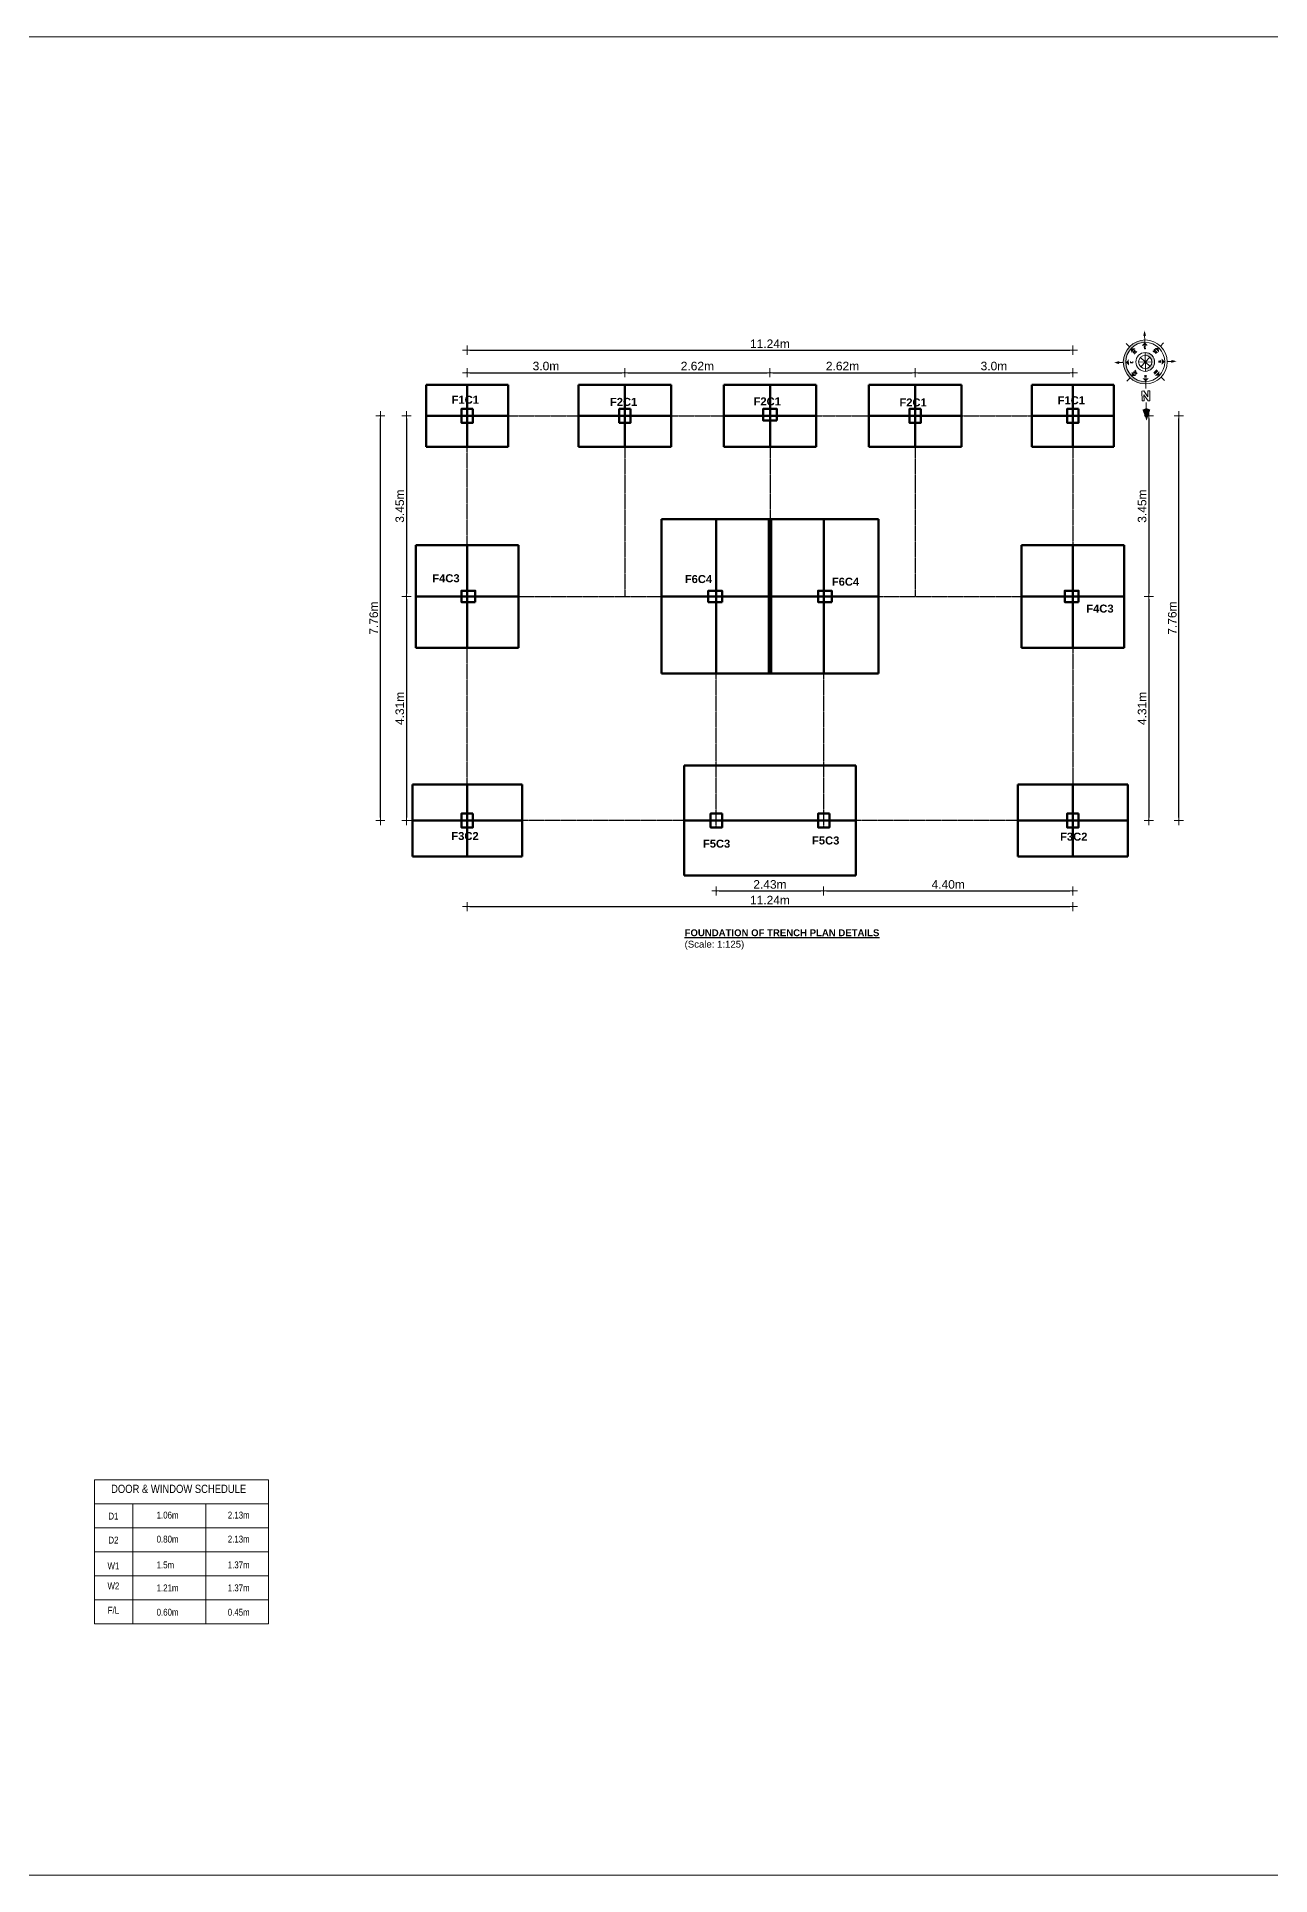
# Model space of a CAD drawing. Header units: inches. Extents: x -4010 to 92088, y -38563 to -1318.
# Drawn here: x 32694 to 33774, y -17502 to -15893 of the extents above; entities that cross this region are included whole.
import ezdxf
from ezdxf.enums import TextEntityAlignment as Align

# ---------------------------------------------------------------- set-up
doc = ezdxf.new("R2010")
doc.units = ezdxf.units.IN
doc.header["$MEASUREMENT"] = 0
doc.header["$PDMODE"] = 99
doc.linetypes.add('CENTER', pattern=[2, 1.25, -0.25, 0.25, -0.25])
for name, color, linetype, lineweight in [('1-FOUNDATION DIM', 31, 'Continuous', 5), ('Co', 22, 'Continuous', 30), ('Column', 2, 'Continuous', 50), ('DIM', 7, 'Continuous', 15)]:
    doc.layers.add(name, color=color, linetype=linetype, lineweight=lineweight)
doc.layers.add('Brick wall', color=3, linetype='Continuous')
doc.layers.add('TEX', color=7, linetype='Continuous')
doc.layers.add('C. LINE', color=7, linetype='CENTER', lineweight=25, true_color=0xababab)
doc.styles.add('ARIAL', font='arial.ttf')
doc.styles.add('CAPTION', font='GOTHIC.TTF', dxfattribs={"height": 100})
doc.styles.add('ROMANS', font='romans')
doc.styles.get("Standard").update_dxf_attribs({"font": 'ARIALN.TTF'})
doc.dimstyles.new('3-8', dxfattribs={"dimscale": 1.25, "dimtxt": 6, "dimasz": 2, "dimexe": 0.18, "dimexo": 6, "dimgap": 0, "dimtad": 0, "dimdec": 0, "dimzin": 3, "dimdsep": 46, "dimlunit": 3, "dimtxsty": 'ARIAL', "dimblk": 'DD', "dimcen": 1, "dimse1": 1, "dimse2": 1, "dimclrd": 256, "dimclrt": 256, "dimadec": 0, "dimazin": 0, "dimtfac": 0.5, "dimtdec": 0, "dimtmove": 2, "dimatfit": 0, "dimfxl": 0.18, "dimtvp": 0.75, "dimfrac": 1, "dimtolj": 1, "dimtzin": 0, "dimarcsym": 0})

# ---------------------------------------------------------------- blocks, each defined once
blk = doc.blocks.new('Anno_North_J_Metric')
at = {"linetype": 'ByBlock', "lineweight": -2}
h = blk.add_hatch(color=0, dxfattribs=at)
h.paths.add_polyline_path([(-4.17, 0), (-4.68, 0, 1), (4.68, 0), (4.17, 0, -1)])
h.paths.add_polyline_path([(1.41, 0), (2, 0, 1), (-2, 0), (-1.41, 0, -1)])
at = {"color": 0, "linetype": 'ByBlock', "lineweight": -2}
for p, q in [((-3.31, 3.31), (-4.01, 4.01)), ((0, 4.68), (0, 5.67)), ((3.31, 3.31), (4.01, 4.01)), ((-4.68, 0), (-5.67, 0)), ((-4.68, 0), (-4.17, 0)), ((-1.41, 0), (-2, 0)), ((-1.41, 0), (1.41, 0)), ((1.41, 0), (-1.41, 0)), ((-1, 1), (1, -1)), ((-1, -1), (1, 1)), ((1, -1), (-1, 1)), ((1, 1), (-1, -1)), ((0, 1.41), (0, -1.41)), ((0, -1.41), (0, 1.41)), ((1.41, 0), (2, 0)), ((4.68, 0), (4.17, 0)), ((4.68, 0), (5.67, 0)), ((6.17, 0.4), (6.17, 0.82)), ((6.17, 0.82), (8.27, 0.82)), ((7.43, 0.4), (6.17, 0.4)), ((6.17, -0.44), (7.43, 0.4)), ((8.27, 0.4), (7.01, -0.44)), ((8.27, 0.82), (8.27, 0.4)), ((8.67, 0), (9.83, 0)), ((-3.31, -3.31), (-4.01, -4.01)), ((3.31, -3.31), (4.01, -4.01)), ((6.17, -0.86), (6.17, -0.44)), ((8.27, -0.86), (6.17, -0.86)), ((7.01, -0.44), (8.27, -0.44)), ((8.27, -0.44), (8.27, -0.86)), ((0, -4.68), (0, -5.67))]:
    blk.add_line(p, q, dxfattribs=at)
for radius in [4.68, 4.17, 2, 1.41]:
    blk.add_circle((0, 0), radius, dxfattribs=at)
for points in [[(0, 4.17), (0.67, 3.5), (-0.67, 3.5)], [(-0.33, 5.5), (0, 5.67), (0, 6.67)], [(0, 6.67), (0.33, 5.5), (0, 5.67)], [(-6.67, 0), (-5.5, 0.33), (-5.67, 0)], [(-5.5, -0.33), (-5.67, 0), (-6.67, 0)], [(-4.17, 0), (-3.5, 0.67), (-3.5, -0.67)], [(-2.95, 2.95), (-2, 2.95), (-2.95, 2)], [(2.95, 2.95), (2.95, 2), (2, 2.95)], [(4.17, 0), (3.5, -0.67), (3.5, 0.67)], [(12.5, 0), (10.17, 0.83), (9.83, 0)], [(9.83, 0), (10.17, -0.83), (12.5, 0)], [(-2.95, -2.95), (-2.95, -2), (-2, -2.95)], [(0, -4.17), (-0.67, -3.5), (0.67, -3.5)], [(2.95, -2.95), (2, -2.95), (2.95, -2)], [(0, -6.67), (-0.33, -5.5), (0, -5.67)], [(0.33, -5.5), (0, -5.67), (0, -6.67)]]:
    blk.add_solid(points, dxfattribs=at)
at = {"color": 0, "linetype": 'ByBlock', "lineweight": -2, "style": 'ROMANS'}
for s, rotation, p in [('S', 270, (-3.33, 0)), ('SW', 45, (-2, 2)), ('NW', 315, (2, 2)), ('N', 270, (2.83, 0)), ('SE', 135, (-2, -2)), ('E', 180, (0, -2.67)), ('NE', 225, (2, -2))]:
    blk.add_text(s, height=0.5, rotation=rotation, dxfattribs=at).set_placement(p, align=Align.CENTER)
blk.add_text('W', height=0.5, dxfattribs=at).set_placement((0, 2.83), align=Align.CENTER)
blk = doc.blocks.new('DD')
for p, q in [((-1.6, 0), (1.6, 0)), ((0, 1.6), (0, -1.6))]:
    blk.add_line(p, q)
at = {"const_width": 0.3}
blk.add_lwpolyline([(-0.15, 0, 1), (0.15, 0, 1)], format="xyb", close=True, dxfattribs=at)
blk = doc.blocks.new('*D488')
at = {"layer": '1-FOUNDATION DIM', "lineweight": -2}
blk.add_line((33073.2, -16654.4), (33598.2, -16654.4), dxfattribs=at)
at = {"layer": 'Defpoints', "color": 0}
for p in [(33070.7, -16566.6), (33600.7, -16566.6), (33600.7, -16654.4)]:
    blk.add_point(p, dxfattribs=at)
at = {"layer": '1-FOUNDATION DIM', "lineweight": -2, "xscale": 2.5, "yscale": 2.5, "zscale": 2.5, "rotation": 180}
blk.add_blockref('DD', (33070.7, -16654.4), dxfattribs=at)
at = {"layer": '1-FOUNDATION DIM', "lineweight": -2, "xscale": 2.5, "yscale": 2.5, "zscale": 2.5}
blk.add_blockref('DD', (33600.7, -16654.4), dxfattribs=at)
at = {"layer": '1-FOUNDATION DIM', "insert": (33335.7, -16648.7), "char_height": 7.5, "attachment_point": 5, "style": 'ARIAL'}
blk.add_mtext('\\A1;11.24m', dxfattribs=at)
blk = doc.blocks.new('*D489')
at = {"layer": '1-FOUNDATION DIM', "lineweight": -2}
blk.add_line((33385.2, -16640.7), (33598.2, -16640.7), dxfattribs=at)
at = {"layer": 'Defpoints', "color": 0}
for p in [(33382.7, -16573.7), (33600.7, -16573.7), (33600.7, -16640.7)]:
    blk.add_point(p, dxfattribs=at)
at = {"layer": '1-FOUNDATION DIM', "lineweight": -2, "xscale": 2.5, "yscale": 2.5, "zscale": 2.5, "rotation": 180}
blk.add_blockref('DD', (33382.7, -16640.7), dxfattribs=at)
at = {"layer": '1-FOUNDATION DIM', "lineweight": -2, "xscale": 2.5, "yscale": 2.5, "zscale": 2.5}
blk.add_blockref('DD', (33600.7, -16640.7), dxfattribs=at)
at = {"layer": '1-FOUNDATION DIM', "insert": (33491.7, -16635), "char_height": 7.5, "attachment_point": 5, "style": 'ARIAL'}
blk.add_mtext('\\A1;4.40m', dxfattribs=at)
blk = doc.blocks.new('*D490')
at = {"layer": '1-FOUNDATION DIM', "lineweight": -2}
blk.add_line((33291.2, -16640.7), (33380.2, -16640.7), dxfattribs=at)
at = {"layer": 'Defpoints', "color": 0}
for p in [(33288.7, -16617.6), (33382.7, -16617.6), (33382.7, -16640.7)]:
    blk.add_point(p, dxfattribs=at)
at = {"layer": '1-FOUNDATION DIM', "lineweight": -2, "xscale": 2.5, "yscale": 2.5, "zscale": 2.5, "rotation": 180}
blk.add_blockref('DD', (33288.7, -16640.7), dxfattribs=at)
at = {"layer": '1-FOUNDATION DIM', "lineweight": -2, "xscale": 2.5, "yscale": 2.5, "zscale": 2.5}
blk.add_blockref('DD', (33382.7, -16640.7), dxfattribs=at)
at = {"layer": '1-FOUNDATION DIM', "insert": (33335.7, -16635), "char_height": 7.5, "attachment_point": 5, "style": 'ARIAL'}
blk.add_mtext('\\A1;2.43m', dxfattribs=at)
blk = doc.blocks.new('*D491')
at = {"layer": '1-FOUNDATION DIM', "lineweight": -2}
blk.add_line((33073.2, -16187.3), (33206.2, -16187.3), dxfattribs=at)
at = {"layer": 'Defpoints', "color": 0}
for p in [(33208.7, -16187.3), (33070.7, -16232.6), (33208.7, -16232.6)]:
    blk.add_point(p, dxfattribs=at)
at = {"layer": '1-FOUNDATION DIM', "lineweight": -2, "xscale": 2.5, "yscale": 2.5, "zscale": 2.5, "rotation": 180}
blk.add_blockref('DD', (33070.7, -16187.3), dxfattribs=at)
at = {"layer": '1-FOUNDATION DIM', "lineweight": -2, "xscale": 2.5, "yscale": 2.5, "zscale": 2.5}
blk.add_blockref('DD', (33208.7, -16187.3), dxfattribs=at)
at = {"layer": '1-FOUNDATION DIM', "insert": (33139.7, -16181.5), "char_height": 7.5, "attachment_point": 5, "style": 'ARIAL'}
blk.add_mtext('\\A1;3.0m', dxfattribs=at)
blk = doc.blocks.new('*D492')
at = {"layer": '1-FOUNDATION DIM', "lineweight": -2}
blk.add_line((33211.2, -16187.3), (33333.2, -16187.3), dxfattribs=at)
at = {"layer": 'Defpoints', "color": 0}
for p in [(33335.7, -16187.3), (33208.7, -16232.6), (33335.7, -16232.6)]:
    blk.add_point(p, dxfattribs=at)
at = {"layer": '1-FOUNDATION DIM', "lineweight": -2, "xscale": 2.5, "yscale": 2.5, "zscale": 2.5, "rotation": 180}
blk.add_blockref('DD', (33208.7, -16187.3), dxfattribs=at)
at = {"layer": '1-FOUNDATION DIM', "lineweight": -2, "xscale": 2.5, "yscale": 2.5, "zscale": 2.5}
blk.add_blockref('DD', (33335.7, -16187.3), dxfattribs=at)
at = {"layer": '1-FOUNDATION DIM', "insert": (33272.2, -16181.5), "char_height": 7.5, "attachment_point": 5, "style": 'ARIAL'}
blk.add_mtext('\\A1;2.62m', dxfattribs=at)
blk = doc.blocks.new('*D493')
at = {"layer": '1-FOUNDATION DIM', "lineweight": -2}
blk.add_line((33338.2, -16187.3), (33460.2, -16187.3), dxfattribs=at)
at = {"layer": 'Defpoints', "color": 0}
for p in [(33462.7, -16187.3), (33335.7, -16232.6), (33462.7, -16232.6)]:
    blk.add_point(p, dxfattribs=at)
at = {"layer": '1-FOUNDATION DIM', "lineweight": -2, "xscale": 2.5, "yscale": 2.5, "zscale": 2.5, "rotation": 180}
blk.add_blockref('DD', (33335.7, -16187.3), dxfattribs=at)
at = {"layer": '1-FOUNDATION DIM', "lineweight": -2, "xscale": 2.5, "yscale": 2.5, "zscale": 2.5}
blk.add_blockref('DD', (33462.7, -16187.3), dxfattribs=at)
at = {"layer": '1-FOUNDATION DIM', "insert": (33399.2, -16181.5), "char_height": 7.5, "attachment_point": 5, "style": 'ARIAL'}
blk.add_mtext('\\A1;2.62m', dxfattribs=at)
blk = doc.blocks.new('*D494')
at = {"layer": '1-FOUNDATION DIM', "lineweight": -2}
blk.add_line((33465.2, -16187.3), (33598.2, -16187.3), dxfattribs=at)
at = {"layer": 'Defpoints', "color": 0}
for p in [(33600.7, -16187.3), (33462.7, -16232.6), (33600.7, -16232.6)]:
    blk.add_point(p, dxfattribs=at)
at = {"layer": '1-FOUNDATION DIM', "lineweight": -2, "xscale": 2.5, "yscale": 2.5, "zscale": 2.5, "rotation": 180}
blk.add_blockref('DD', (33462.7, -16187.3), dxfattribs=at)
at = {"layer": '1-FOUNDATION DIM', "lineweight": -2, "xscale": 2.5, "yscale": 2.5, "zscale": 2.5}
blk.add_blockref('DD', (33600.7, -16187.3), dxfattribs=at)
at = {"layer": '1-FOUNDATION DIM', "insert": (33531.7, -16181.5), "char_height": 7.5, "attachment_point": 5, "style": 'ARIAL'}
blk.add_mtext('\\A1;3.0m', dxfattribs=at)
blk = doc.blocks.new('*D495')
at = {"layer": '1-FOUNDATION DIM', "lineweight": -2}
blk.add_line((33073.2, -16167.6), (33598.2, -16167.6), dxfattribs=at)
at = {"layer": 'Defpoints', "color": 0}
for p in [(33600.7, -16167.6), (33070.7, -16232.6), (33600.7, -16232.6)]:
    blk.add_point(p, dxfattribs=at)
at = {"layer": '1-FOUNDATION DIM', "lineweight": -2, "xscale": 2.5, "yscale": 2.5, "zscale": 2.5, "rotation": 180}
blk.add_blockref('DD', (33070.7, -16167.6), dxfattribs=at)
at = {"layer": '1-FOUNDATION DIM', "lineweight": -2, "xscale": 2.5, "yscale": 2.5, "zscale": 2.5}
blk.add_blockref('DD', (33600.7, -16167.6), dxfattribs=at)
at = {"layer": '1-FOUNDATION DIM', "insert": (33335.7, -16162), "char_height": 7.5, "attachment_point": 5, "style": 'ARIAL'}
blk.add_mtext('\\A1;11.24m', dxfattribs=at)
blk = doc.blocks.new('*D496')
at = {"layer": '1-FOUNDATION DIM', "lineweight": -2}
blk.add_line((33017.6, -16227.5), (33017.6, -16380.5), dxfattribs=at)
at = {"layer": 'Defpoints', "color": 0}
for p in [(33085.5, -16225), (33017.6, -16383), (33085.5, -16383)]:
    blk.add_point(p, dxfattribs=at)
at = {"layer": '1-FOUNDATION DIM', "lineweight": -2, "xscale": 2.5, "yscale": 2.5, "zscale": 2.5}
for p, rotation in [((33017.6, -16225), 90), ((33017.6, -16383), 270)]:
    blk.add_blockref('DD', p, dxfattribs=dict(at, rotation=rotation))
at = {"layer": '1-FOUNDATION DIM', "insert": (33011.8, -16304), "char_height": 7.5, "attachment_point": 5, "rotation": 90, "style": 'ARIAL'}
blk.add_mtext('\\A1;3.45m', dxfattribs=at)
blk = doc.blocks.new('*D497')
at = {"layer": '1-FOUNDATION DIM', "lineweight": -2}
blk.add_line((33017.6, -16385.5), (33017.6, -16576.5), dxfattribs=at)
at = {"layer": 'Defpoints', "color": 0}
for p in [(33085.5, -16383), (33017.6, -16579), (33085.5, -16579)]:
    blk.add_point(p, dxfattribs=at)
at = {"layer": '1-FOUNDATION DIM', "lineweight": -2, "xscale": 2.5, "yscale": 2.5, "zscale": 2.5}
for p, rotation in [((33017.6, -16383), 90), ((33017.6, -16579), 270)]:
    blk.add_blockref('DD', p, dxfattribs=dict(at, rotation=rotation))
at = {"layer": '1-FOUNDATION DIM', "insert": (33011.8, -16481), "char_height": 7.5, "attachment_point": 5, "rotation": 90, "style": 'ARIAL'}
blk.add_mtext('\\A1;4.31m', dxfattribs=at)
blk = doc.blocks.new('*D498')
at = {"layer": '1-FOUNDATION DIM', "lineweight": -2}
blk.add_line((32994.8, -16576.5), (32994.8, -16227.5), dxfattribs=at)
at = {"layer": 'Defpoints', "color": 0}
for p in [(32994.8, -16225), (33085.5, -16225), (33085.5, -16579)]:
    blk.add_point(p, dxfattribs=at)
at = {"layer": '1-FOUNDATION DIM', "lineweight": -2, "xscale": 2.5, "yscale": 2.5, "zscale": 2.5}
for p, rotation in [((32994.8, -16225), 90), ((32994.8, -16579), 270)]:
    blk.add_blockref('DD', p, dxfattribs=dict(at, rotation=rotation))
at = {"layer": '1-FOUNDATION DIM', "insert": (32989, -16402), "char_height": 7.5, "attachment_point": 5, "rotation": 90, "style": 'ARIAL'}
blk.add_mtext('\\A1;7.76m', dxfattribs=at)
blk = doc.blocks.new('*D499')
at = {"layer": '1-FOUNDATION DIM', "lineweight": -2}
blk.add_line((33667.2, -16227.5), (33667.2, -16380.5), dxfattribs=at)
at = {"layer": 'Defpoints', "color": 0}
for p in [(33594.7, -16225), (33594.7, -16383), (33667.2, -16383)]:
    blk.add_point(p, dxfattribs=at)
at = {"layer": '1-FOUNDATION DIM', "lineweight": -2, "xscale": 2.5, "yscale": 2.5, "zscale": 2.5}
for p, rotation in [((33667.2, -16225), 90), ((33667.2, -16383), 270)]:
    blk.add_blockref('DD', p, dxfattribs=dict(at, rotation=rotation))
at = {"layer": '1-FOUNDATION DIM', "insert": (33661.4, -16304), "char_height": 7.5, "attachment_point": 5, "rotation": 90, "style": 'ARIAL'}
blk.add_mtext('\\A1;3.45m', dxfattribs=at)
blk = doc.blocks.new('*D500')
at = {"layer": '1-FOUNDATION DIM', "lineweight": -2}
blk.add_line((33667.2, -16385.5), (33667.2, -16576.5), dxfattribs=at)
at = {"layer": 'Defpoints', "color": 0}
for p in [(33594.7, -16383), (33594.7, -16579), (33667.2, -16579)]:
    blk.add_point(p, dxfattribs=at)
at = {"layer": '1-FOUNDATION DIM', "lineweight": -2, "xscale": 2.5, "yscale": 2.5, "zscale": 2.5}
for p, rotation in [((33667.2, -16383), 90), ((33667.2, -16579), 270)]:
    blk.add_blockref('DD', p, dxfattribs=dict(at, rotation=rotation))
at = {"layer": '1-FOUNDATION DIM', "insert": (33661.4, -16481), "char_height": 7.5, "attachment_point": 5, "rotation": 90, "style": 'ARIAL'}
blk.add_mtext('\\A1;4.31m', dxfattribs=at)
blk = doc.blocks.new('*D501')
at = {"layer": '1-FOUNDATION DIM', "lineweight": -2}
blk.add_line((33693.5, -16576.5), (33693.5, -16227.5), dxfattribs=at)
at = {"layer": 'Defpoints', "color": 0}
for p in [(33594.7, -16225), (33693.5, -16225), (33594.7, -16579)]:
    blk.add_point(p, dxfattribs=at)
at = {"layer": '1-FOUNDATION DIM', "lineweight": -2, "xscale": 2.5, "yscale": 2.5, "zscale": 2.5}
for p, rotation in [((33693.5, -16225), 90), ((33693.5, -16579), 270)]:
    blk.add_blockref('DD', p, dxfattribs=dict(at, rotation=rotation))
at = {"layer": '1-FOUNDATION DIM', "insert": (33687.8, -16402), "char_height": 7.5, "attachment_point": 5, "rotation": 90, "style": 'ARIAL'}
blk.add_mtext('\\A1;7.76m', dxfattribs=at)

msp = doc.modelspace()

# ---------------------------------------------------------------- linework, layer by layer
at = {"layer": '1-FOUNDATION DIM'}
msp.add_lwpolyline([(28242.348, -15893.413), (37083.326, -15893.413), (37083.326, -17501.775), (28242.348, -17501.775)], close=True, dxfattribs=at)
at = {"layer": 'Brick wall'}
msp.add_line((33293.749, -16383.044), (33293.749, -16388.044), dxfattribs=at)
at = {"layer": 'C. LINE'}
for p, q in [((33065.749, -16225.044), (33605.749, -16225.044)), ((33070.749, -16585.044), (33070.749, -16219.044)), ((33208.749, -16219.044), (33208.749, -16383.044)), ((33335.749, -16219.044), (33335.749, -16383.044)), ((33462.749, -16219.044), (33462.749, -16383.044)), ((33600.749, -16219.044), (33600.749, -16585.044)), ((33065.749, -16383.044), (33605.749, -16383.044)), ((33288.749, -16585.044), (33288.749, -16378.044)), ((33382.749, -16585.044), (33382.749, -16378.044)), ((33605.749, -16579.044), (33065.749, -16579.044))]:
    msp.add_line(p, q, dxfattribs=at)
at = {"layer": 'Column'}
for p, q in [((33034.749, -16198.044), (33106.749, -16198.044)), ((33034.749, -16252.044), (33034.749, -16198.044)), ((33070.749, -16198.044), (33070.749, -16252.044)), ((33106.749, -16198.044), (33106.749, -16252.044)), ((33168.249, -16198.044), (33249.249, -16198.044)), ((33168.249, -16252.044), (33168.249, -16198.044)), ((33208.749, -16198.044), (33208.749, -16252.044)), ((33249.249, -16198.044), (33249.249, -16252.044)), ((33295.249, -16198.044), (33376.249, -16198.044)), ((33295.249, -16252.044), (33295.249, -16198.044)), ((33335.749, -16198.044), (33335.749, -16252.044)), ((33376.249, -16198.044), (33376.249, -16252.044)), ((33422.249, -16198.044), (33503.249, -16198.044)), ((33422.249, -16252.044), (33422.249, -16198.044)), ((33462.749, -16198.044), (33462.749, -16252.044)), ((33503.249, -16198.044), (33503.249, -16252.044)), ((33564.749, -16198.044), (33636.749, -16198.044)), ((33564.749, -16252.044), (33564.749, -16198.044)), ((33600.749, -16198.044), (33600.749, -16252.044)), ((33636.749, -16198.044), (33636.749, -16252.044)), ((33106.749, -16225.044), (33034.749, -16225.044)), ((33249.249, -16225.044), (33168.249, -16225.044)), ((33376.249, -16225.044), (33295.249, -16225.044)), ((33503.249, -16225.044), (33422.249, -16225.044)), ((33636.749, -16225.044), (33564.749, -16225.044)), ((33106.749, -16252.044), (33034.749, -16252.044)), ((33249.249, -16252.044), (33168.249, -16252.044)), ((33376.249, -16252.044), (33295.249, -16252.044)), ((33503.249, -16252.044), (33422.249, -16252.044)), ((33636.749, -16252.044), (33564.749, -16252.044)), ((33240.749, -16315.544), (33336.749, -16315.544)), ((33240.749, -16450.544), (33240.749, -16315.544)), ((33288.749, -16315.544), (33288.749, -16450.544)), ((33334.749, -16315.544), (33430.749, -16315.544)), ((33334.749, -16450.544), (33334.749, -16315.544)), ((33336.749, -16315.544), (33336.749, -16450.544)), ((33382.749, -16315.544), (33382.749, -16450.544)), ((33430.749, -16315.544), (33430.749, -16450.544)), ((33025.749, -16338.044), (33115.749, -16338.044)), ((33025.749, -16428.044), (33025.749, -16338.044)), ((33070.749, -16338.044), (33070.749, -16428.044)), ((33115.749, -16338.044), (33115.749, -16428.044)), ((33555.749, -16338.044), (33645.749, -16338.044)), ((33555.749, -16428.044), (33555.749, -16338.044)), ((33600.749, -16338.044), (33600.749, -16428.044)), ((33645.749, -16338.044), (33645.749, -16428.044)), ((33115.749, -16383.044), (33025.749, -16383.044)), ((33336.749, -16383.044), (33240.749, -16383.044)), ((33430.749, -16383.044), (33334.749, -16383.044)), ((33645.749, -16383.044), (33555.749, -16383.044)), ((33115.749, -16428.044), (33025.749, -16428.044)), ((33645.749, -16428.044), (33555.749, -16428.044)), ((33336.749, -16450.544), (33240.749, -16450.544)), ((33430.749, -16450.544), (33334.749, -16450.544)), ((33260.749, -16531.044), (33410.749, -16531.044)), ((33260.749, -16627.044), (33260.749, -16531.044)), ((33410.749, -16531.044), (33410.749, -16627.044)), ((33022.749, -16547.544), (33118.749, -16547.544)), ((33022.749, -16610.544), (33022.749, -16547.544)), ((33022.749, -16547.544), (33070.749, -16547.544)), ((33070.749, -16547.544), (33070.749, -16610.544)), ((33118.749, -16547.544), (33118.749, -16610.544)), ((33552.749, -16547.544), (33648.749, -16547.544)), ((33552.749, -16610.544), (33552.749, -16547.544)), ((33552.749, -16547.544), (33600.749, -16547.544)), ((33600.749, -16547.544), (33600.749, -16610.544)), ((33648.749, -16547.544), (33648.749, -16610.544)), ((33118.749, -16579.044), (33022.749, -16579.044)), ((33410.749, -16579.044), (33260.749, -16579.044)), ((33648.749, -16579.044), (33552.749, -16579.044)), ((33118.749, -16610.544), (33022.749, -16610.544)), ((33648.749, -16610.544), (33552.749, -16610.544)), ((33410.749, -16627.044), (33260.749, -16627.044))]:
    msp.add_line(p, q, dxfattribs=at)
at = {"layer": 'Column', "color": 0, "linetype": 'ByBlock', "lineweight": 18}
for p, q in [((32744.498, -17155.745), (32896.748, -17155.745)), ((32744.498, -17155.745), (32744.498, -17218.745)), ((32896.748, -17155.745), (32896.748, -17218.745)), ((32744.498, -17176.745), (32896.748, -17176.745)), ((32778.248, -17176.745), (32778.248, -17218.745)), ((32841.998, -17176.745), (32841.998, -17218.745)), ((32744.498, -17197.745), (32896.748, -17197.745)), ((32744.498, -17218.745), (32744.498, -17281.745)), ((32744.498, -17218.745), (32896.748, -17218.745)), ((32744.498, -17218.745), (32896.748, -17218.745)), ((32778.248, -17218.745), (32778.248, -17281.745)), ((32841.998, -17218.745), (32841.998, -17281.745)), ((32896.748, -17218.745), (32896.748, -17281.745)), ((32744.498, -17239.745), (32896.748, -17239.745)), ((32744.498, -17260.745), (32896.748, -17260.745)), ((32744.498, -17281.745), (32896.748, -17281.745))]:
    msp.add_line(p, q, dxfattribs=at)
at = {"layer": 'Column'}
for points in [[(33075.749, -16219.044), (33065.749, -16219.044), (33065.749, -16231.044), (33075.749, -16231.044)], [(33213.749, -16219.044), (33203.749, -16219.044), (33203.749, -16231.044), (33213.749, -16231.044)], [(33341.749, -16229.044), (33341.749, -16219.044), (33329.749, -16219.044), (33329.749, -16229.044)], [(33467.749, -16219.044), (33457.749, -16219.044), (33457.749, -16231.044), (33467.749, -16231.044)], [(33605.749, -16219.044), (33595.749, -16219.044), (33595.749, -16231.044), (33605.749, -16231.044)], [(33077.749, -16388.044), (33077.749, -16378.044), (33065.749, -16378.044), (33065.749, -16388.044)], [(33293.749, -16388.044), (33293.749, -16378.044), (33281.749, -16378.044), (33281.749, -16388.044)], [(33389.749, -16388.044), (33389.749, -16378.044), (33377.749, -16378.044), (33377.749, -16388.044)], [(33605.749, -16388.044), (33605.749, -16378.044), (33593.749, -16378.044), (33593.749, -16388.044)], [(33075.749, -16573.044), (33065.749, -16573.044), (33065.749, -16585.044), (33075.749, -16585.044)], [(33293.749, -16573.044), (33283.749, -16573.044), (33283.749, -16585.044), (33293.749, -16585.044)], [(33387.749, -16573.044), (33377.749, -16573.044), (33377.749, -16585.044), (33387.749, -16585.044)], [(33605.749, -16573.044), (33595.749, -16573.044), (33595.749, -16585.044), (33605.749, -16585.044)]]:
    msp.add_lwpolyline(points, close=True, dxfattribs=at)

# ---------------------------------------------------------------- block references
at = {"layer": 'DIM', "ltscale": 500000, "xscale": 4.107415312456121, "yscale": 4.107415312457306, "zscale": 4.107415327752908, "rotation": 271.309834284907}
msp.add_blockref('Anno_North_J_Metric', (33664.132, -16177.91), dxfattribs=at)

# ---------------------------------------------------------------- texts
at = {"layer": 'Co', "color": 0}
for s, height, p in [('DOOR & WINDOW SCHEDULE ', 7.2, (32759.128, -17167.344)), ('1.06m', 6, (32799.002, -17189.726)), ('2.13m', 6, (32861.252, -17189.726)), ('0.80m', 6, (32799.002, -17210.726)), ('2.13m', 6, (32861.252, -17210.726)), ('1.5m', 6, (32799.002, -17233.266)), ('1.37m', 6, (32861.252, -17233.266)), ('1.21m', 6, (32799.002, -17253.397)), ('1.37m', 6, (32861.252, -17253.397)), ('0.60m', 6, (32799.002, -17274.707)), ('0.45m', 6, (32861.252, -17274.707))]:
    msp.add_text(s, height=height, dxfattribs=at).set_placement(p)
at = {"layer": 'TEX', "char_height": 7, "attachment_point": 9, "style": 'CAPTION'}
for s, insert in [('{\\fArial Rounded MT Bold|b0|i0|c0|p34;F1C1}', (33081.04, -16214.51)), ('{\\fArial Rounded MT Bold|b0|i0|c0|p34;F2C1}', (33219.6, -16216.419)), ('{\\fArial Rounded MT Bold|b0|i0|c0|p34;F2C1}', (33345.288, -16216.036)), ('{\\fArial Rounded MT Bold|b0|i0|c0|p34;F2C1}', (33472.919, -16216.883)), ('{\\fArial Rounded MT Bold|b0|i0|c0|p34;F1C1}', (33611.375, -16214.996)), ('{\\fArial Rounded MT Bold|b0|i0|c0|p34;F4C3}', (33064.128, -16370.719)), ('{\\fArial Rounded MT Bold|b0|i0|c0|p34;F6C4}', (33285.109, -16371.433)), ('{\\fArial Rounded MT Bold|b0|i0|c0|p34;F6C4}', (33413.792, -16373.728)), ('{\\fArial Rounded MT Bold|b0|i0|c0|p34;F4C3}', (33636.424, -16397.275)), ('{\\fArial Rounded MT Bold|b0|i0|c0|p34;F3C2}', (33080.796, -16596.244)), ('{\\fArial Rounded MT Bold|b0|i0|c0|p34;F5C3}', (33300.954, -16602.92)), ('{\\fArial Rounded MT Bold|b0|i0|c0|p34;F5C3}', (33396.433, -16600.146)), ('{\\fArial Rounded MT Bold|b0|i0|c0|p34;F3C2}', (33613.534, -16596.769))]:
    msp.add_mtext(s, dxfattribs=dict(at, insert=insert))
at = {"layer": 'TEX', "color": 7, "lineweight": 25, "insert": (33261.03, -16683.186), "char_height": 6, "width": 310.18894, "attachment_point": 4}
msp.add_mtext('{\\fArial Rounded MT Bold|b0|i0|c0|p34;\\LFOUNDATION OF TRENCH PLAN DETAILS\\P\\fArial|b0|i0|c0|p34;\\l\\C256;(Scale: 1:125)}', dxfattribs=at)
at = {"layer": 'TEX', "char_height": 6, "width": 19.9794, "attachment_point": 5}
for s, insert in [('D1', (32761.172, -17187.61)), ('D2', (32761.172, -17208.61)), ('W1', (32761.172, -17231.15)), ('W2', (32761.172, -17248.676)), ('F/L', (32761.172, -17269.985))]:
    msp.add_mtext(s, dxfattribs=dict(at, insert=insert))

# ---------------------------------------------------------------- dimensions: what is measured, and where the dimension line sits
at = {"layer": '1-FOUNDATION DIM'}
for base, p1, p2, text, picture, middle in [((33600.749, -16167.624), (33070.749, -16232.616), (33600.749, -16232.616), '11.24m', '*D495', (33335.749, -16161.976)), ((33208.749, -16187.251), (33070.749, -16232.616), (33208.749, -16232.616), '3.0m', '*D491', (33139.749, -16181.504)), ((33335.749, -16187.251), (33208.749, -16232.616), (33335.749, -16232.616), '2.62m', '*D492', (33272.249, -16181.507)), ((33462.749, -16187.251), (33335.749, -16232.616), (33462.749, -16232.616), '2.62m', '*D493', (33399.249, -16181.507)), ((33600.749, -16187.251), (33462.749, -16232.616), (33600.749, -16232.616), '3.0m', '*D494', (33531.749, -16181.504)), ((33600.749, -16654.391), (33070.749, -16566.629), (33600.749, -16566.629), '11.24m', '*D488', (33335.749, -16648.743)), ((33600.749, -16640.727), (33382.749, -16573.725), (33600.749, -16573.725), '4.40m', '*D489', (33491.749, -16634.983)), ((33382.749, -16640.727), (33288.749, -16617.639), (33382.749, -16617.639), '2.43m', '*D490', (33335.749, -16634.979))]:
    dim = msp.add_linear_dim(base=base, p1=p1, p2=p2, text=text, dimstyle='3-8', dxfattribs=at)
    dim.commit()
    dim.dimension.update_dxf_attribs({"geometry": picture, "text_midpoint": middle})
for base, p1, p2, text, picture, middle in [((32994.773, -16225.044), (33085.487, -16579.044), (33085.487, -16225.044), '7.76m', '*D498', (32989.029, -16402.044)), ((33017.575, -16383.044), (33085.487, -16225.044), (33085.487, -16383.044), '3.45m', '*D496', (33011.827, -16304.044)), ((33667.17, -16383.044), (33594.708, -16225.044), (33594.708, -16383.044), '3.45m', '*D499', (33661.423, -16304.044)), ((33693.524, -16225.044), (33594.708, -16579.044), (33594.708, -16225.044), '7.76m', '*D501', (33687.78, -16402.044)), ((33017.575, -16579.044), (33085.487, -16383.044), (33085.487, -16579.044), '4.31m', '*D497', (33011.827, -16481.044)), ((33667.17, -16579.044), (33594.708, -16383.044), (33594.708, -16579.044), '4.31m', '*D500', (33661.423, -16481.044))]:
    dim = msp.add_linear_dim(base=base, p1=p1, p2=p2, angle=90, text=text, dimstyle='3-8', dxfattribs=at)
    dim.commit()
    dim.dimension.update_dxf_attribs({"geometry": picture, "text_midpoint": middle})

doc.saveas('drawing.dxf')
